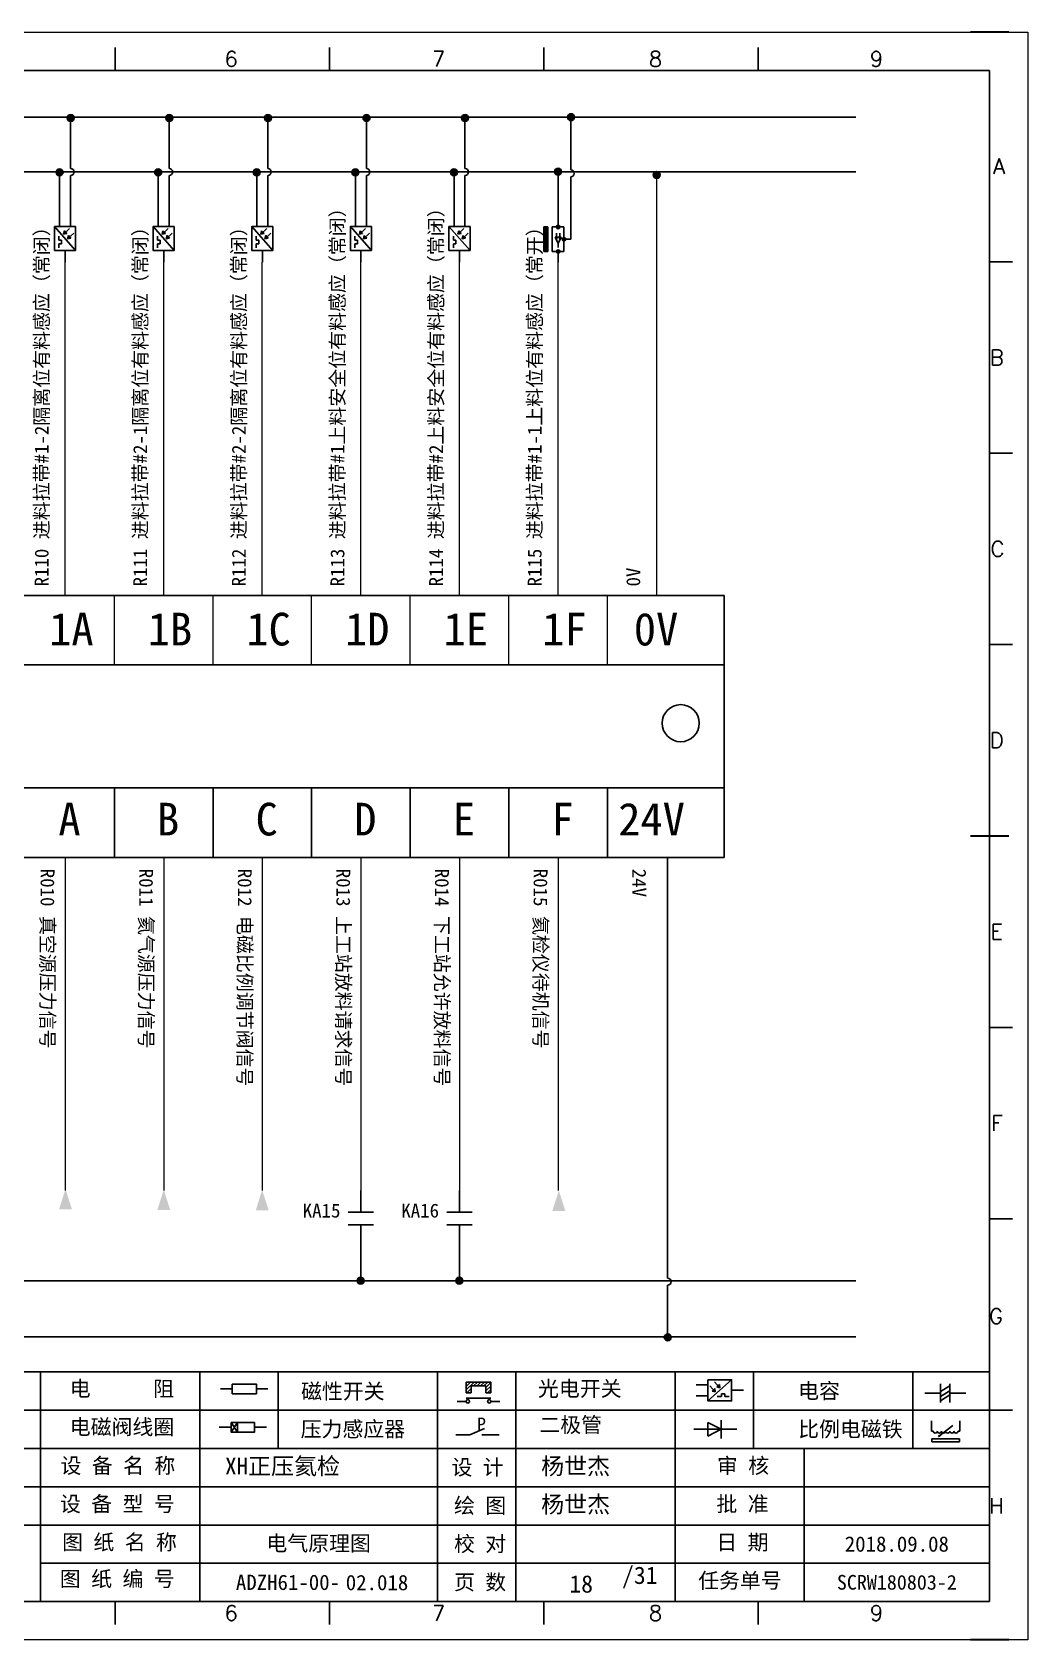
# Model space of a CAD drawing. Header units: millimetres. Extents: x 15130 to 37766, y 5931 to 11073.
# Drawn here: x 23896 to 24039.4, y 9420.4 to 9652 of the extents above; entities that cross this region are included whole.
import ezdxf
from ezdxf.enums import TextEntityAlignment as Align

# ---------------------------------------------------------------- set-up
doc = ezdxf.new("R2010")
doc.units = ezdxf.units.MM
doc.layers.add('AE_BOR', color=1, linetype='Continuous')
doc.styles.get("Standard").update_dxf_attribs({"font": ''})
doc.styles.add('WD', font='romans.shx', dxfattribs={"bigfont": 'gbcbig.shx'})
doc.styles.add('汉字', font='')
doc.styles.get('Standard').set_extended_font_data('SimSun')
doc.styles.get('汉字').set_extended_font_data('新宋体')

# ---------------------------------------------------------------- blocks, each defined once
blk = doc.blocks.new('磁性开关')
at = {"linetype": 'ByBlock'}
h = blk.add_hatch(dxfattribs=at)
h.set_pattern_fill('ANSI31', color=256, scale=0.1, style=0)
h.paths.add_polyline_path([(-1910.88, -776.69), (-1910.88, -775.29), (-1907.69, -775.29), (-1907.69, -776.69), (-1908.31, -776.69), (-1908.31, -775.79), (-1910.25, -775.79), (-1910.25, -776.69)])
for p, q in [((-1910.88, -776.69), (-1910.88, -775.29)), ((-1910.88, -775.29), (-1907.69, -775.29)), ((-1910.88, -776.69), (-1910.25, -776.69)), ((-1910.25, -776.69), (-1910.25, -775.79)), ((-1910.25, -775.79), (-1908.31, -775.79)), ((-1908.31, -776.69), (-1908.31, -775.79)), ((-1908.31, -776.69), (-1907.69, -776.69)), ((-1907.69, -775.29), (-1907.69, -776.69)), ((-1910.91, -777.81), (-1912.09, -777.81)), ((-1910.88, -777.39), (-1907.69, -777.39)), ((-1907.66, -777.81), (-1906.48, -777.81))]:
    blk.add_line(p, q, dxfattribs=at)
for centre in [(-1910.68, -777.81), (-1907.88, -777.81)]:
    blk.add_circle(centre, 0.225, dxfattribs=at)
blk = doc.blocks.new('光电开关')
at = {"linetype": 'ByBlock'}
h = blk.add_hatch(dxfattribs=at)
h.set_pattern_fill('ANSI31', color=256, scale=0.01, style=0)
h.set_pattern_definition([(45, (0.172267, 0), (-0.0224506403, 0.0224506403), [])])
h.paths.add_polyline_path([(-1882.44, -776.34), (-1882.5, -775.91), (-1882.68, -776.07)])
h.paths.add_polyline_path([(-1882.86, -776.23), (-1882.44, -776.34), (-1882.68, -776.07)])
h.paths.add_polyline_path([(-1883.05, -776.88), (-1883.11, -776.45), (-1883.29, -776.61)])
h.paths.add_polyline_path([(-1883.47, -776.77), (-1883.05, -776.88), (-1883.29, -776.61)])
for p, q in [((-1884.01, -775.96), (-1885.56, -775.96)), ((-1880.91, -775.3), (-1884.01, -778.05)), ((-1883.75, -776.09), (-1883.05, -776.88)), ((-1883.11, -776.45), (-1883.47, -776.77)), ((-1883.05, -776.88), (-1883.47, -776.77)), ((-1883.14, -775.55), (-1882.44, -776.34)), ((-1883.05, -776.88), (-1883.11, -776.45)), ((-1882.5, -775.91), (-1882.86, -776.23)), ((-1882.44, -776.34), (-1882.86, -776.23)), ((-1882.44, -776.34), (-1882.5, -775.91)), ((-1879.37, -776.67), (-1880.91, -776.67)), ((-1884.01, -777.39), (-1885.56, -777.39)), ((-1882.78, -777.47), (-1882.23, -777.47)), ((-1882.23, -777.47), (-1882.23, -777.14)), ((-1882.23, -777.14), (-1881.78, -777.14)), ((-1881.78, -777.47), (-1881.78, -777.14)), ((-1881.23, -777.47), (-1881.78, -777.47))]:
    blk.add_line(p, q, dxfattribs=at)
blk.add_lwpolyline([(-1884.01, -775.3), (-1880.91, -775.3), (-1880.91, -778.05), (-1884.01, -778.05)], close=True, dxfattribs=at)
blk = doc.blocks.new('电磁阀线圈')
at = {"linetype": 'ByBlock'}
for p, q in [((-1854.61, -796.54), (-1856.17, -796.54)), ((-1854.61, -795.92), (-1853.75, -797.16)), ((-1853.75, -795.92), (-1854.61, -797.16)), ((-1853.75, -795.92), (-1853.75, -797.16)), ((-1851.53, -796.54), (-1849.97, -796.54))]:
    blk.add_line(p, q, dxfattribs=at)
blk.add_lwpolyline([(-1854.61, -795.92), (-1851.53, -795.92), (-1851.53, -797.16), (-1854.61, -797.16)], close=True, dxfattribs=at)
blk = doc.blocks.new('压力感应器')
at = {"linetype": 'ByBlock'}
for p, q in [((-1815.59, -777.73), (-1813.71, -776.93)), ((-1817.44, -777.73), (-1815.59, -777.73)), ((-1811.78, -777.73), (-1814.05, -777.73))]:
    blk.add_line(p, q, dxfattribs=at)
at = {"linetype": 'ByBlock', "insert": (-1814.65, -775.48), "char_height": 1.68, "width": 1.2242, "attachment_point": 1}
blk.add_mtext('{\\fNSimSun|b0|i0|c134|p49;P}', dxfattribs=at)
blk = doc.blocks.new('二极管')
at = {"linetype": 'ByBlock'}
for p, q in [((-1787.52, -776.77), (-1781.92, -776.77)), ((-1783.97, -776.77), (-1785.69, -775.9)), ((-1785.69, -775.9), (-1785.69, -777.65)), ((-1783.97, -776.77), (-1785.69, -777.65)), ((-1783.97, -777.99), (-1783.97, -775.56))]:
    blk.add_line(p, q, dxfattribs=at)
blk = doc.blocks.new('电容')
at = {"linetype": 'ByBlock'}
for p, q in [((-1756.08, -782.99), (-1756.08, -780.56)), ((-1754.86, -780.79), (-1756.08, -781.55)), ((-1754.86, -782.99), (-1754.86, -780.56)), ((-1756.08, -781.77), (-1758.13, -781.77)), ((-1754.86, -781.44), (-1756.08, -782.2)), ((-1754.86, -781.99), (-1756.08, -782.75)), ((-1754.86, -781.77), (-1752.81, -781.77))]:
    blk.add_line(p, q, dxfattribs=at)
blk = doc.blocks.new('比例电磁阀')
at = {"linetype": 'ByBlock'}
for p, q in [((-1757.26, -775.38), (-1757.26, -776.71)), ((-1757.26, -776.71), (-1757.05, -776.71)), ((-1754.5, -775.98), (-1756.35, -777.44)), ((-1753.58, -776.71), (-1753.8, -776.71)), ((-1753.58, -775.38), (-1753.58, -776.71)), ((-1753.6, -777.73), (-1757.25, -777.73)), ((-1757.25, -778.13), (-1757.25, -777.73)), ((-1753.6, -778.13), (-1757.25, -778.13)), ((-1756.35, -777.44), (-1756.25, -777.25)), ((-1756.35, -777.44), (-1756.15, -777.38)), ((-1756.15, -777.38), (-1756.25, -777.25)), ((-1753.6, -777.73), (-1753.6, -778.13))]:
    blk.add_line(p, q, dxfattribs=at)
for centre in [(-1756.78, -776.71), (-1756.24, -776.71), (-1755.7, -776.71), (-1755.15, -776.71), (-1754.61, -776.71), (-1754.07, -776.71)]:
    blk.add_arc(centre, 0.271, 180, 0, dxfattribs=at)
blk = doc.blocks.new('电阻')
at = {"linetype": 'ByBlock'}
for p, q in [((-3.09, 0), (-1.57, 0)), ((1.57, 0), (3.09, 0))]:
    blk.add_line(p, q, dxfattribs=at)
blk.add_lwpolyline([(-1.57, 0.63), (1.57, 0.63), (1.57, -0.63), (-1.57, -0.63)], close=True, dxfattribs=at)
blk = doc.blocks.new('电控横A4')
for p, q in [((292, -5), (5, -5)), ((292, -205), (292, -5)), ((10.03, -205), (289.53, -205)), ((130.8, -205), (190.75, -205)), ((190.75, -205), (259.54, -205))]:
    blk.add_line(p, q)
at = {"linetype": 'ByBlock'}
for p, q in [((292, -175), (5, -175)), ((292, -180), (5, -180)), ((292, -185), (5, -185)), ((292, -190), (5, -190)), ((292, -195), (5, -195)), ((292, -200), (168.03, -200))]:
    blk.add_line(p, q, dxfattribs=at)
at = {"color": 0, "lineweight": -2}
for p, q in [((168.03, -175), (168.03, -204.92)), ((188.84, -175), (188.84, -185)), ((199.08, -175), (199.08, -185)), ((219.89, -175), (219.89, -185)), ((230.12, -175), (230.12, -185)), ((250.93, -175), (250.93, -185)), ((261.17, -175), (261.17, -185)), ((281.98, -175), (281.98, -185)), ((188.84, -185), (188.84, -204.92)), ((219.89, -185), (219.89, -205)), ((230.12, -185), (230.12, -205)), ((250.93, -185), (250.93, -205)), ((267.79, -185), (267.79, -205))]:
    blk.add_line(p, q, dxfattribs=at)
at = {"color": 0, "ltscale": 2}
for p, q in [((292, -205), (292, -183.55)), ((259.54, -205), (289.53, -205)), ((259.54, -205), (292, -205))]:
    blk.add_line(p, q, dxfattribs=at)
at = {"layer": 'AE_BOR', "color": 1, "lineweight": 15}
for p, q in [((0, 0), (297, 0)), ((297, 0), (297, -210)), ((297, -210), (0, -210))]:
    blk.add_line(p, q, dxfattribs=at)
at = {"layer": 'AE_BOR'}
for p, q in [((177.78, -5), (177.78, -2)), ((205.78, -5), (205.78, -2)), ((233.78, -5), (233.78, -2)), ((261.78, -5), (261.78, -2)), ((292, -30), (295, -30)), ((292, -55), (295, -55)), ((292, -80), (295, -80)), ((292, -130), (295, -130)), ((292, -155), (295, -155)), ((292, -180), (295, -180)), ((177.78, -205), (177.78, -208)), ((205.78, -205), (205.78, -208)), ((233.78, -205), (233.78, -208)), ((261.78, -205), (261.78, -208))]:
    blk.add_line(p, q, dxfattribs=at)
at = {"layer": 'AE_BOR', "lineweight": 30}
for p, q in [((294.53, 0), (289.53, 0)), ((294.53, -210), (289.53, -210))]:
    blk.add_line(p, q, dxfattribs=at)
at = {"layer": 'AE_BOR', "color": 2, "lineweight": 30}
blk.add_line((289.5, -105), (294.5, -105), dxfattribs=at)
at = {"linetype": 'ByBlock'}
for name, p in [('磁性开关', (2134.53, 598.96)), ('光电开关', (2139.22, 599.27)), ('电容', (2041.69, 603.98)), ('电磁阀线圈', (2047.53, 614.3)), ('压力感应器', (2039.72, 594.52)), ('二极管', (2040.91, 594.27)), ('比例电磁阀', (2041.69, 593.98))]:
    blk.add_blockref(name, p, dxfattribs=at)
blk.add_blockref('电阻', (194.66, -177.22))
at = {"char_height": 2, "attachment_point": 1, "style": '汉字'}
for s, insert in [('{\\fKaiTi_GB2312|b0|i0|c134|p49;电      阻}', (171.86, -176.19)), ('{\\fKaiTi_GB2312|b0|i0|c134|p49;磁性开关}', (202.07, -176.53)), ('{\\fKaiTi_GB2312|b0|i0|c134|p49;光电开关}', (233.02, -176.19)), ('{\\fKaiTi_GB2312|b0|i0|c134|p49;电容}', (267, -176.48)), ('{\\fKaiTi_GB2312|b0|i0|c134|p49;电磁阀线圈}', (171.86, -181.19)), ('{\\fKaiTi_GB2312|b0|i0|c134|p49;压力感应器}', (202.02, -181.47)), ('{\\fKaiTi_GB2312|b0|i0|c134|p49;二极管}', (233.2, -180.91)), ('{\\fKaiTi_GB2312|b0|i0|c134|p49;比例电磁铁}', (267, -181.48)), ('{\\fKaiTi_GB2312|b0|i0|c134|p0;设 备 名 称}', (170.65, -186.24)), ('{\\fKaiTi_GB2312|b0|i0|c134|p0;设 计}', (221.72, -186.46)), ('{\\fKaiTi_GB2312|b0|i0|c134|p0;审 核}', (256.39, -186.25)), ('{\\fKaiTi_GB2312|b0|i0|c134|p0;设 备 型 号}', (170.58, -191.24)), ('{\\fKaiTi_GB2312|b0|i0|c134|p0;批 准}', (256.32, -191.25)), ('{\\fKaiTi_GB2312|b0|i0|c134|p0;绘 图}', (222.05, -191.46)), ('{\\fKaiTi_GB2312|b0|i0|c134|p0;图 纸 名 称}', (170.86, -196.24)), ('{\\fKaiTi_GB2312|b0|i0|c134|p0;校 对}', (222.05, -196.46)), ('{\\fKaiTi_GB2312|b0|i0|c134|p0;日 期}', (256.32, -196.25)), ('{\\fKaiTi_GB2312|b0|i0|c134|p0;图 纸 编 号}', (170.57, -201.03)), ('{\\fKaiTi_GB2312|b0|i0|c134|p0;页 数}', (222.05, -201.46)), ('{\\fKaiTi_GB2312|b0|i0|c134|p0;任务单号}', (253.94, -201.25))]:
    blk.add_mtext(s, dxfattribs=dict(at, insert=insert))
for s, insert, char_height, width, attachment_point in [('{\\fKaiTi_GB2312|b0|i0|c134|p49;XH正压氦检}', (192.15, -186.2), 2.2, 26.5767, 1), ('{\\fKaiTi_GB2312|b0|i0|c134|p49;杨世杰}', (233.43, -186.2), 2.2, 15.3175, 1), ('{\\fKaiTi_GB2312|b0|i0|c134|p49;杨世杰}', (233.43, -191.2), 2.2, 15.3175, 1), ('{\\fKaiTi_GB2312|b0|i0|c134|p49;2018.09.08}', (279.89, -197.5), 2, 24.2172, 5), ('{\\fKaiTi_GB2312|b0|i0|c134|p49;SCRW180803-2}', (279.89, -202.5), 1.92, 24.2172, 5)]:
    blk.add_mtext(s, dxfattribs=dict(insert=insert, char_height=char_height, width=width, attachment_point=attachment_point))
at = {"color": 0, "lineweight": -2, "insert": (200.36, -202.5), "char_height": 2, "width": 31.0482, "attachment_point": 5}
blk.add_mtext('{\\C256;ADZH61-00-}', dxfattribs=at)
at = {"color": 0, "linetype": 'ByBlock', "lineweight": -2, "insert": (242.64, -201.84), "char_height": 4.2689, "width": 20.8102, "attachment_point": 5}
blk.add_mtext('  {\\H0.53119x; /31}', dxfattribs=at)
at = {"layer": 'AE_BOR', "style": 'WD'}
for s, p in [('6', (192.94, -4.5)), ('7', (220.04, -4.5)), ('8', (248.37, -4.5)), ('9', (277.23, -4.5)), ('6', (192.94, -207.5)), ('7', (220.04, -207.5)), ('8', (248.37, -207.5)), ('9', (277.23, -207.5))]:
    blk.add_text(s, height=2, dxfattribs=at).set_placement(p, align=Align.CENTER)
for s, p in [('A', (294.03, -17.5)), ('B', (293.84, -42.5)), ('C', (293.93, -67.5)), ('D', (293.84, -92.5)), ('E', (293.74, -117.5)), ('F', (293.74, -142.5)), ('F', (293.74, -142.5)), ('G', (293.74, -167.72)), ('H', (293.84, -192.5))]:
    blk.add_text(s, height=2, dxfattribs=at).set_placement(p, align=Align.MIDDLE_RIGHT)
blk = doc.blocks.new('常开触点')
at = {"linetype": 'ByBlock'}
for p, q in [((-1853.82, -782.99), (-1853.82, -780.56)), ((-1852.6, -782.99), (-1852.6, -780.56)), ((-1853.82, -781.77), (-1855.88, -781.77)), ((-1852.6, -781.77), (-1850.55, -781.77))]:
    blk.add_line(p, q, dxfattribs=at)
blk = doc.blocks.new('接近开关')
at = {"linetype": 'ByBlock'}
h = blk.add_hatch(dxfattribs=at)
h.set_pattern_fill('ANSI31', color=256, scale=0.01, style=0)
h.set_pattern_definition([(45, (-89.131516, -30.795668), (-0.0224506403, 0.0224506403), [])])
h.paths.add_polyline_path([(-1516.96, -1123.35), (-1516.96, -1122.85), (-1513.76, -1122.85), (-1513.76, -1123.35)])
for p, q in [((-1516.96, -1123.35), (-1516.96, -1122.85)), ((-1516.96, -1122.85), (-1513.76, -1122.85)), ((-1516.96, -1123.35), (-1513.76, -1123.35)), ((-1513.76, -1122.85), (-1513.76, -1123.35)), ((-1517.18, -1124.71), (-1518.36, -1124.71)), ((-1516.96, -1123.95), (-1513.76, -1123.95)), ((-1516.96, -1123.95), (-1516.96, -1125.47)), ((-1516.96, -1125.47), (-1513.76, -1125.47)), ((-1515.91, -1124.71), (-1516.45, -1124.71)), ((-1515.11, -1124.31), (-1515.91, -1124.71)), ((-1515.11, -1125.11), (-1515.91, -1124.71)), ((-1515.33, -1124.53), (-1515.17, -1124.53)), ((-1515.33, -1124.88), (-1515.17, -1124.88)), ((-1515.25, -1124.45), (-1515.25, -1124.61)), ((-1515.11, -1124.31), (-1515.11, -1125.11)), ((-1515.11, -1124.48), (-1514.58, -1124.48)), ((-1515.11, -1124.94), (-1514.58, -1124.94)), ((-1513.76, -1123.95), (-1513.76, -1125.47)), ((-1513.54, -1124.71), (-1512.36, -1124.71)), ((-1515.36, -1125.69), (-1515.36, -1126.36)), ((-1515.36, -1126.36), (-1512.36, -1126.36))]:
    blk.add_line(p, q, dxfattribs=at)
for centre in [(-1516.96, -1124.71), (-1515.36, -1125.47), (-1513.76, -1124.71)]:
    blk.add_circle(centre, 0.225, dxfattribs=at)

msp = doc.modelspace()

# ---------------------------------------------------------------- hatches: boundary and pattern name
at = {"lineweight": -2}
h = msp.add_hatch(color=0, dxfattribs=at)
edge = h.paths.add_edge_path()
edge.add_arc((23901.559, 9639.587), 0.5, 0, 360)
h = msp.add_hatch(color=0, dxfattribs=at)
edge = h.paths.add_edge_path()
edge.add_arc((23915.759, 9639.587), 0.5, 0, 360)
h = msp.add_hatch(color=0, dxfattribs=at)
edge = h.paths.add_edge_path()
edge.add_arc((23929.959, 9639.587), 0.5, 0, 360)
h = msp.add_hatch(color=0, dxfattribs=at)
edge = h.paths.add_edge_path()
edge.add_arc((23944.159, 9639.587), 0.5, 0, 360)
h = msp.add_hatch(color=0, dxfattribs=at)
edge = h.paths.add_edge_path()
edge.add_arc((23958.359, 9639.587), 0.5, 0, 360)
h = msp.add_hatch(color=0, dxfattribs=at)
edge = h.paths.add_edge_path()
edge.add_arc((23973.59, 9639.704), 0.5, 0, 360)
h = msp.add_hatch(color=0, dxfattribs=at)
edge = h.paths.add_edge_path()
edge.add_arc((23899.954, 9631.754), 0.5, 0, 360)
h = msp.add_hatch(color=0, dxfattribs=at)
edge = h.paths.add_edge_path()
edge.add_arc((23914.154, 9631.754), 0.5, 0, 360)
h = msp.add_hatch(color=0, dxfattribs=at)
edge = h.paths.add_edge_path()
edge.add_arc((23928.354, 9631.754), 0.5, 0, 360)
h = msp.add_hatch(color=0, dxfattribs=at)
edge = h.paths.add_edge_path()
edge.add_arc((23942.554, 9631.754), 0.5, 0, 360)
h = msp.add_hatch(color=0, dxfattribs=at)
edge = h.paths.add_edge_path()
edge.add_arc((23956.754, 9631.754), 0.5, 0, 360)
h = msp.add_hatch(color=0, dxfattribs=at)
edge = h.paths.add_edge_path()
edge.add_arc((23971.74, 9631.863), 0.5, 0, 360)
h = msp.add_hatch(color=0, dxfattribs=at)
edge = h.paths.add_edge_path()
edge.add_arc((23985.954, 9631.396), 0.5, 0, 360)
for points in [[(23901.749, 9482.413), (23900.813, 9485.331), (23899.878, 9482.413)], [(23915.899, 9482.314), (23914.964, 9485.232), (23914.029, 9482.314)], [(23930.072, 9482.272), (23929.136, 9485.19), (23928.201, 9482.272)], [(23972.793, 9482.197), (23971.858, 9485.116), (23970.922, 9482.197)]]:
    msp.add_hatch(color=256).paths.add_polyline_path(points)
h = msp.add_hatch(color=0, dxfattribs=at)
edge = h.paths.add_edge_path()
edge.add_arc((23943.309, 9472.148), 0.5, 0, 360)
h = msp.add_hatch(color=0, dxfattribs=at)
edge = h.paths.add_edge_path()
edge.add_arc((23957.509, 9472.148), 0.5, 0, 360)
h = msp.add_hatch(color=0, dxfattribs=at)
edge = h.paths.add_edge_path()
edge.add_arc((23987.546, 9463.985), 0.5, 0, 360)

# ---------------------------------------------------------------- linework, layer by layer
at = {"color": 0, "lineweight": -2}
for p, q in [((23747.856, 9639.688), (24014.609, 9639.688)), ((23747.856, 9631.816), (24014.609, 9631.816)), ((23751.654, 9560.82), (23995.654, 9560.82)), ((23751.654, 9543.116), (23995.654, 9543.116)), ((23907.854, 9543.116), (23907.854, 9533.116)), ((23922.054, 9543.116), (23922.054, 9533.116)), ((23936.254, 9543.116), (23936.254, 9533.116)), ((23950.454, 9543.116), (23950.454, 9533.116)), ((23964.654, 9543.116), (23964.654, 9533.116)), ((23978.854, 9543.116), (23978.854, 9533.116)), ((23987.523, 9533.079), (23987.523, 9472.509)), ((23747.856, 9472.119), (24014.609, 9472.119)), ((23987.523, 9471.509), (23987.523, 9463.959)), ((23747.856, 9464.069), (24014.609, 9464.069))]:
    msp.add_line(p, q, dxfattribs=at)
for p, q in [((23901.54, 9632.316), (23901.54, 9639.688)), ((23915.74, 9632.316), (23915.74, 9639.688)), ((23929.94, 9632.316), (23929.94, 9639.688)), ((23944.14, 9632.316), (23944.14, 9639.688)), ((23958.34, 9632.316), (23958.34, 9639.688)), ((23973.571, 9632.108), (23973.571, 9639.688)), ((23899.968, 9625.645), (23899.968, 9631.816)), ((23914.168, 9625.645), (23914.168, 9631.816)), ((23928.368, 9625.645), (23928.368, 9631.816)), ((23942.568, 9625.645), (23942.568, 9631.816)), ((23956.768, 9625.645), (23956.768, 9631.816)), ((23971.754, 9625.437), (23971.754, 9631.816)), ((23901.54, 9625.645), (23901.54, 9631.316)), ((23915.74, 9625.645), (23915.74, 9631.316)), ((23929.94, 9625.645), (23929.94, 9631.316)), ((23944.14, 9625.645), (23944.14, 9631.316)), ((23958.34, 9625.645), (23958.34, 9631.316)), ((23973.571, 9625.437), (23973.571, 9631.108)), ((23943.354, 9477.123), (23943.354, 9472.119)), ((23957.554, 9477.123), (23957.554, 9472.119))]:
    msp.add_line(p, q)
at = {"lineweight": 0}
for p, q in [((23985.954, 9570.82), (23985.954, 9631.396)), ((23900.754, 9570.82), (23900.754, 9618.82)), ((23914.954, 9570.82), (23914.954, 9618.82)), ((23929.154, 9570.82), (23929.154, 9618.82)), ((23943.354, 9570.82), (23943.354, 9618.82)), ((23957.554, 9570.82), (23957.554, 9618.82)), ((23971.754, 9570.82), (23971.754, 9618.82)), ((23907.854, 9560.82), (23907.854, 9570.82)), ((23922.054, 9560.82), (23922.054, 9570.82)), ((23936.254, 9560.82), (23936.254, 9570.82)), ((23950.454, 9560.82), (23950.454, 9570.82)), ((23964.654, 9560.82), (23964.654, 9570.82)), ((23978.854, 9560.82), (23978.854, 9570.82)), ((23900.754, 9533.116), (23900.754, 9485.116)), ((23914.954, 9533.116), (23914.954, 9485.116)), ((23929.154, 9533.116), (23929.154, 9485.116)), ((23943.354, 9533.116), (23943.354, 9485.116)), ((23957.554, 9533.116), (23957.554, 9485.116)), ((23971.754, 9533.116), (23971.754, 9485.116))]:
    msp.add_line(p, q, dxfattribs=at)
at = {"color": 0, "lineweight": -2}
msp.add_lwpolyline([(23751.654, 9570.82), (23995.654, 9570.82), (23995.654, 9533.116), (23751.654, 9533.116)], close=True, dxfattribs=at)
for centre, radius in [((23901.559, 9639.587), 0.5), ((23915.759, 9639.587), 0.5), ((23929.959, 9639.587), 0.5), ((23944.159, 9639.587), 0.5), ((23958.359, 9639.587), 0.5), ((23973.59, 9639.704), 0.5), ((23899.954, 9631.754), 0.5), ((23914.154, 9631.754), 0.5), ((23928.354, 9631.754), 0.5), ((23942.554, 9631.754), 0.5), ((23956.754, 9631.754), 0.5), ((23971.74, 9631.863), 0.5), ((23985.954, 9631.396), 0.5), ((23989.408, 9552.431), 2.672), ((23943.309, 9472.148), 0.5), ((23957.509, 9472.148), 0.5), ((23987.546, 9463.985), 0.5)]:
    msp.add_circle(centre, radius, dxfattribs=at)
for centre in [(23901.54, 9631.816), (23915.74, 9631.816), (23929.94, 9631.816), (23944.14, 9631.816), (23958.34, 9631.816), (23973.571, 9631.608), (23987.523, 9472.009)]:
    msp.add_arc(centre, 0.5, 270, 90)

# ---------------------------------------------------------------- block references
at = {"xscale": 1.1025, "yscale": 1.1025, "zscale": 1.1025}
msp.add_blockref('电控横A4', (23711.951, 9651.951), dxfattribs=at)
at = {"linetype": 'ByBlock'}
for name, p, xscale, yscale, zscale, rotation in [('光电开关', (24757.036, 7546.82), 1.1025, 1.1025, 1.1025, 270), ('光电开关', (24771.236, 7546.82), 1.1025, 1.1025, 1.1025, 270), ('光电开关', (24785.436, 7546.82), 1.1025, 1.1025, 1.1025, 270), ('光电开关', (24799.636, 7546.82), 1.1025, 1.1025, 1.1025, 270), ('光电开关', (24813.836, 7546.82), 1.1025, 1.1025, 1.1025, 270), ('接近开关', (22731.763, 11292.814), 1.1025, 1.1025, 1.1025, 89.99999999999999), ('常开触点', (25116.015, 6701.302), 1.5, 1.5, 1.5, 270), ('常开触点', (25130.215, 6701.302), 1.5, 1.5, 1.5, 270)]:
    msp.add_blockref(name, p, dxfattribs=dict(at, xscale=xscale, yscale=yscale, zscale=zscale, rotation=rotation))

# ---------------------------------------------------------------- texts
at = {"color": 0, "lineweight": -2, "char_height": 2, "width": 71.79445, "attachment_point": 1}
for s, insert, rotation in [('R113 {\\f宋体|b0|i0|c134|p2;\\H1x;\\C256;进料拉带#1上料安全位有料感应（常闭）}', (23938.971, 9572.122), 90), ('R114 {\\f宋体|b0|i0|c134|p2;\\H1x;\\C256;进料拉带#2上料安全位有料感应（常闭）}', (23953.171, 9572.122), 90), ('R110 {\\f宋体|b0|i0|c134|p2;\\H1x;\\C256;进料拉带#1-2隔离位有料感应（常闭）}', (23896.371, 9572.122), 90), ('R111 {\\f宋体|b0|i0|c134|p2;\\H1x;\\C256;进料拉带#2-1隔离位有料感应（常闭）}', (23910.571, 9572.122), 90), ('R112 {\\f宋体|b0|i0|c134|p2;\\H1x;\\C256;进料拉带#2-2隔离位有料感应（常闭）}', (23924.771, 9572.122), 90), ('R115 {\\f宋体|b0|i0|c134|p2;\\C256;进料拉带#1-1上料位有料感应（常开）}', (23967.371, 9572.122), 90), ('0V', (23981.571, 9572.122), 90), ('{\\C256;R010 \\f宋体|b0|i0|c134|p2;\\H1x;真空源压力信号}', (23899.231, 9531.479), 270), ('{\\C256;R011 \\f宋体|b0|i0|c134|p2;\\H1x;氦气源压力信号}', (23913.431, 9531.479), 270), ('{\\C256;R012 \\f宋体|b0|i0|c134|p2;\\H1x;电磁比例调节阀信号}', (23927.631, 9531.479), 270), ('{\\C256;R013 \\f宋体|b0|i0|c134|p2;\\H1x;上工站放料请求信号}', (23941.831, 9531.479), 270), ('{\\C256;R014 下工站允许放料信号}', (23956.031, 9531.479), 270), ('{\\C256;R015 氦检仪待机信号}', (23970.231, 9531.479), 270), ('{\\C256;24V}', (23984.431, 9531.479), 270)]:
    msp.add_mtext(s, dxfattribs=dict(at, insert=insert, rotation=rotation))
at = {"color": 0, "lineweight": -2}
for s, insert, char_height, width, attachment_point in [('1A', (23898.454, 9568.335), 4.7064, 7.20347, 1), ('1B', (23912.654, 9568.335), 4.7064, 7.20347, 1), ('1C', (23926.854, 9568.335), 4.7064, 7.20347, 1), ('1D', (23941.054, 9568.335), 4.7064, 7.20347, 1), ('1E', (23955.254, 9568.335), 4.7064, 7.20347, 1), ('1F', (23969.454, 9568.335), 4.7064, 7.20347, 1), ('0V', (23982.654, 9568.335), 4.7064, 7.20347, 1), ('A', (23899.786, 9540.969), 4.706, 7.20347, 1), ('B', (23913.986, 9540.969), 4.706, 7.20347, 1), ('C', (23928.186, 9540.969), 4.706, 7.20347, 1), ('D', (23942.386, 9540.969), 4.706, 7.20347, 1), ('E', (23956.586, 9540.969), 4.706, 7.20347, 1), ('F', (23970.786, 9540.969), 4.706, 7.20347, 1), ('24V', (23980.407, 9540.969), 4.7064, 7.20347, 1), ('KA15', (23934.967, 9483.247), 2, 7.20347, 1), ('KA16', (23949.167, 9483.247), 2, 7.20347, 1), ('电气原理图', (23937.26, 9434.207), 2.205, 34.2306, 5), ('02.018', (23941.174, 9429.781), 2.205, 5.72397, 1)]:
    msp.add_mtext(s, dxfattribs=dict(at, insert=insert, char_height=char_height, width=width, attachment_point=attachment_point))
at = {"color": 0, "linetype": 'ByBlock', "lineweight": -2, "insert": (23975.074, 9428.457), "char_height": 2.5, "width": 5.1278, "attachment_point": 5}
msp.add_mtext('18', dxfattribs=at)

doc.saveas('drawing.dxf')
